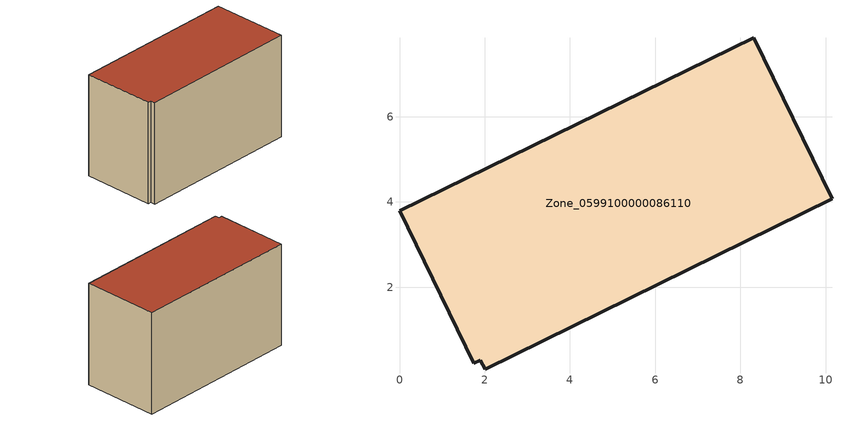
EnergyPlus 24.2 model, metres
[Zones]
Zone_0599100000086110
 floor ground (C_G): 1.9,0.29 1.74,0.22 0,3.8 8.32,7.85 10.15,4.07 2.01,0.08 z0
 wall outside (C_F): 10.15,4.07 8.32,7.85 0,3.8 1.74,0.22 1.9,0.29 2.01,0.08 10.15,4.07 z0:5.7
 roof outside (C_R): 2.01,0.08 10.15,4.07 8.32,7.85 0,3.8 1.74,0.22 1.9,0.29 z5.7
[BUILDING]
Pand.0599100000086110: North Axis=0; Terrain=City; Loads Convergence Tolerance Value=0.04; Temperature Convergence Tolerance Value=0.4; Solar Distribution=FullExterior; Maximum Number of Warmup Days=25; Minimum Number of Warmup Days=1
[Site:Location]
Rotterdam.The.Hague.AP_ZH_NLD Design_Conditions: Latitude=51.96; Longitude=4.45; Time Zone=1; Elevation=-4.5
[SITE:GROUNDTEMPERATURE:BUILDINGSURFACE]
18, 18, 18, 18, 18, 18, 18, 18, 18, 18, 18, 18
[MATERIAL] Thermal Absorptance=0.9; Solar Absorptance=0.7; Visible Absorptance=0.7
Name | Roughness | Thickness | Conductivity | Density | Specific Heat
G.TI.1946-1964 | MediumSmooth | 0.15 | 1 | 540 | 1210
F.TI.1946-1964 | Rough | 0.3 | 0.857143 | 1920 | 840
R.TI.1946-1964 | MediumRough | 0.2 | 0.277778 | 1500 | 1000
[CONSTRUCTION]
C_G: G.TI.1946-1964
C_F: F.TI.1946-1964
C_R: R.TI.1946-1964
[ZONE]
Zone_0599100000086110: Type=1; Multiplier=1; Ceiling Height=Autocalculate; Volume=Autocalculate; Floor Area=autocalculate; Part of Total Floor Area=Yes
[ZONEINFILTRATION:DESIGNFLOWRATE]
Infil_Zone_0599100000086110: Zone or ZoneList or Space or SpaceList=Zone_0599100000086110; Schedule=AlwaysOn; Design Flow Rate Calculation Method=Flow/Area; Flow Rate per Floor Area=0.003; Constant Term Coefficient=1; Temperature Term Coefficient=0; Velocity Term Coefficient=0; Velocity Squared Term Coefficient=0
[HVACTEMPLATE:ZONE:IDEALLOADSAIRSYSTEM]
Zone_0599100000086110: Maximum Heating Supply Air Temperature=50; Minimum Cooling Supply Air Temperature=13; Maximum Heating Supply Air Humidity Ratio=0.0156; Minimum Cooling Supply Air Humidity Ratio=0.0077; Heating Limit=NoLimit; Cooling Limit=NoLimit; Dehumidification Control Type=ConstantSensibleHeatRatio; Cooling Sensible Heat Ratio=0.7; Dehumidification Setpoint=60; Humidification Control Type=None; Humidification Setpoint=30; Outdoor Air Method=None; Outdoor Air Flow Rate per Person=0.00944; Outdoor Air Flow Rate per Zone Floor Area=0; Outdoor Air Flow Rate per Zone=0; Demand Controlled Ventilation Type=None; Outdoor Air Economizer Type=NoEconomizer; Heat Recovery Type=None; Sensible Heat Recovery Effectiveness=0.7; Latent Heat Recovery Effectiveness=0.65
[ZONECONTROL:THERMOSTAT]
ThermostatControl_Zone_0599100000086110: Zone or ZoneList=Zone_0599100000086110; Control Type Schedule=DualSetpointControlType; Control 1=Thermostat_Zone_0599100000086110; Temperature Difference Between Cutout And Setpoint=0
[THERMOSTATSETPOINT:DUALSETPOINT]
Thermostat_Zone_0599100000086110: Heating Setpoint Temperature Schedule=HeatingSetpoint_Zone_0599100000086110; Cooling Setpoint Temperature Schedule=CoolingSetpoint_Zone_0599100000086110
[SCHEDULE:COMPACT]
HeatingSetpoint_Zone_0599100000086110: Through: 12/31, For: AllDays, Until: 24:00, 21
CoolingSetpoint_Zone_0599100000086110: Through: 12/31, For: AllDays, Until: 24:00, 24
DualSetpointControlType: Through: 12/31, For: AllDays, Until: 24:00, 4
AlwaysOn: Through: 12/31, For: AllDays, Until: 24:00, 1
